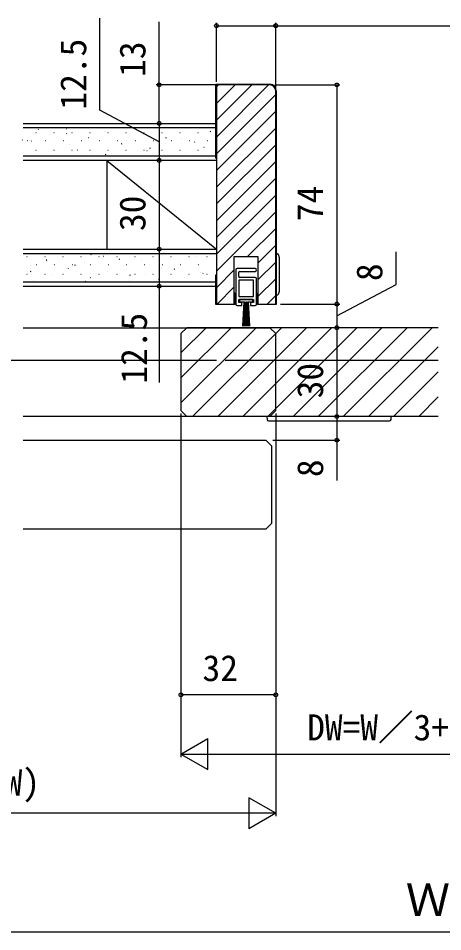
# Model space of a CAD drawing. Units: millimetres, scale not verified. Extents: x -525 to 525, y -783 to 779.
# Drawn here: x 9.2 to 152.5, y 92.8 to 401.3 of the extents above; entities that cross this region are included whole.
import ezdxf
from ezdxf.enums import TextEntityAlignment as Align

# ---------------------------------------------------------------- set-up
doc = ezdxf.new("R2010")
doc.units = ezdxf.units.MM
doc.header["$LTSCALE"] = 4
for name, color, linetype in [('0-4_YKK_12', 2, 'Continuous'), ('0-5_YKK_13', 4, 'Continuous'), ('0-7_YKK_D', 6, 'Continuous'), ('0-9_YSS_K', 3, 'Continuous'), ('0-A_YSS_KE', 3, 'Continuous')]:
    doc.layers.add(name, color=color, linetype=linetype)
doc.styles.add('ＭＳ ゴシック', font='')
doc.styles.get('ＭＳ ゴシック').set_extended_font_data('MS Gothic')

msp = doc.modelspace()

# ---------------------------------------------------------------- linework, layer by layer
at = {"layer": '0-4_YKK_12'}
for p, q in [((10.853, 296.838), (94.103, 296.838)), ((64.103, 294.838), (66.103, 296.838)), ((64.103, 288.378), (72.563, 296.838)), ((64.103, 279.893), (81.048, 296.838)), ((64.103, 271.408), (89.533, 296.838)), ((151.003, 296.838), (66.103, 296.838)), ((68.019, 266.838), (98.019, 296.838)), ((76.504, 266.838), (106.504, 296.838)), ((84.989, 266.838), (114.989, 296.838)), ((93.475, 266.838), (123.475, 296.838)), ((94.103, 296.838), (96.103, 294.838)), ((101.96, 266.838), (131.96, 296.838)), ((110.445, 266.838), (140.445, 296.838)), ((118.93, 266.838), (148.93, 296.838)), ((64.103, 294.838), (64.103, 268.838)), ((96.103, 268.838), (96.103, 294.838)), ((127.416, 266.838), (151.003, 290.426)), ((-145.097, 285.838), (76.053, 285.838)), ((79.053, 285.838), (151.003, 285.838)), ((135.901, 266.838), (151.003, 281.94)), ((144.386, 266.838), (151.003, 273.455)), ((66.103, 266.838), (64.103, 268.838)), ((96.103, 268.838), (94.103, 266.838)), ((94.103, 266.838), (10.853, 266.838)), ((151.003, 266.838), (66.103, 266.838)), ((10.853, 258.838), (92.803, 258.838)), ((92.803, 258.838), (94.803, 256.838)), ((94.803, 230.838), (94.803, 256.838)), ((92.803, 228.838), (10.853, 228.838)), ((94.803, 230.838), (92.803, 228.838))]:
    msp.add_line(p, q, dxfattribs=at)
at = {"layer": '0-5_YKK_13'}
for p, q in [((96.303, 321.838), (96.684, 321.838)), ((96.303, 307.838), (96.303, 321.838)), ((96.97, 321.629), (97.303, 320.588)), ((97.303, 320.588), (97.303, 320.332)), ((97.303, 320.332), (97.303, 309.344)), ((82.603, 316.338), (82.603, 304.838)), ((89.103, 316.838), (83.103, 316.838)), ((83.603, 314.138), (83.603, 315.538)), ((83.903, 315.838), (89.103, 315.838)), ((83.603, 312.838), (83.603, 307.338)), ((88.603, 312.838), (83.603, 312.838)), ((89.103, 313.838), (83.903, 313.838)), ((88.603, 307.338), (88.603, 312.838)), ((89.603, 304.838), (89.603, 313.338)), ((97.303, 309.088), (96.97, 308.047)), ((97.303, 309.344), (97.303, 309.088)), ((83.603, 307.338), (88.603, 307.338)), ((96.684, 307.838), (96.303, 307.838)), ((93.103, 266.838), (93.166, 265.807)), ((93.665, 265.338), (134.541, 265.338)), ((135.04, 265.807), (135.103, 266.838))]:
    msp.add_line(p, q, dxfattribs=at)
for points in [[(83.103, 304.338), (84.603, 304.338), (84.603, 305.338), (83.603, 305.338), (83.603, 306.338), (88.603, 306.338), (88.603, 305.338), (87.603, 305.338), (87.603, 304.338), (89.103, 304.338)], [(88.353, 306.338), (83.853, 306.338), (83.853, 305.538), (85.353, 305.538), (84.853, 297.338)], [(85.453, 305.538), (85.493, 305.538), (85.065, 297.338)], [(85.593, 305.538), (85.633, 305.538), (85.277, 297.338)], [(85.733, 305.538), (85.773, 305.538), (85.488, 297.338)], [(85.873, 305.538), (85.913, 305.538), (85.7, 297.338)], [(86.013, 305.538), (86.053, 305.538), (85.927, 297.338)], [(86.279, 297.338), (86.153, 305.538), (86.193, 305.538)], [(86.506, 297.338), (86.293, 305.538), (86.333, 305.538)], [(86.718, 297.338), (86.433, 305.538), (86.473, 305.538)], [(86.93, 297.338), (86.573, 305.538), (86.613, 305.538)], [(87.141, 297.338), (86.713, 305.538), (86.753, 305.538)], [(87.353, 297.338), (86.853, 305.538), (88.353, 305.538), (88.353, 306.338)]]:
    msp.add_lwpolyline(points, dxfattribs=at)
for centre, radius, start, end in [((96.684, 321.538), 0.3, 17.74467, 90), ((83.103, 316.338), 0.5, 90, 180), ((83.903, 315.538), 0.3, 90, 180), ((89.103, 316.338), 0.5, 270, 90), ((83.903, 314.138), 0.3, 180, 270), ((89.103, 313.338), 0.5, 0, 90), ((96.684, 308.138), 0.3, 270, 342.25533), ((83.103, 304.838), 0.5, 180, 270), ((89.103, 304.838), 0.5, 270, 0), ((93.665, 265.838), 0.5, 183.5, 270), ((134.541, 265.838), 0.5, 270, 356.5)]:
    msp.add_arc(centre, radius, start, end, dxfattribs=at)
at = {"layer": '0-7_YKK_D'}
for p, q in [((76.103, 379.838), (76.103, 399.838)), ((76.103, 398.838), (96.103, 398.838)), ((96.103, 377.875), (96.103, 399.838)), ((96.103, 377.875), (96.103, 399.838)), ((96.103, 398.838), (378.903, 398.838)), ((75.753, 378.838), (55.753, 378.838)), ((95.753, 378.838), (117.753, 378.838)), ((116.753, 378.838), (116.753, 304.838)), ((56.753, 365.838), (56.753, 353.338)), ((56.753, 353.338), (56.753, 323.338)), ((97.753, 304.838), (117.753, 304.838)), ((97.753, 304.838), (117.753, 304.838)), ((116.753, 304.838), (116.753, 296.838)), ((115.753, 296.838), (115.753, 296.838)), ((115.753, 296.838), (115.753, 296.838)), ((116.753, 296.838), (116.753, 266.838)), ((64.103, 267.84), (64.103, 171.838)), ((64.103, 267.838), (64.103, 151.838)), ((96.103, 267.838), (96.103, 131.838)), ((96.103, 267.838), (96.103, 171.838)), ((115.753, 266.838), (115.753, 266.838)), ((95.103, 258.838), (117.753, 258.838)), ((96.103, 172.838), (64.103, 172.838)), ((64.103, 152.838), (73.196, 158.088)), ((73.196, 147.588), (73.196, 158.088)), ((64.103, 152.838), (73.196, 147.588)), ((64.103, 152.838), (82.29, 152.838)), ((74.603, 152.838), (228.753, 152.838)), ((96.103, 132.838), (87.01, 138.088)), ((87.01, 138.088), (87.01, 127.588)), ((85.603, 132.838), (-65.597, 132.838)), ((96.103, 132.838), (77.917, 132.838)), ((96.103, 132.838), (87.01, 127.588)), ((-87.097, 92.838), (388.403, 92.838))]:
    msp.add_line(p, q, dxfattribs=at)
for points in [[(56.753, 359.588), (36.753, 370.338), (36.753, 401.338)], [(56.753, 365.838), (56.753, 378.838), (56.753, 400.115)], [(56.753, 323.338), (56.753, 310.838), (56.753, 278.288)], [(116.753, 300.838), (136.753, 311.399), (136.753, 322.489)], [(116.753, 266.838), (116.753, 258.838), (116.753, 245.197)]]:
    msp.add_lwpolyline(points, dxfattribs=at)
for centre in [(76.103, 398.838), (96.103, 398.838), (96.103, 398.838), (56.753, 378.838), (116.753, 378.838), (56.753, 365.838), (56.753, 365.838), (56.753, 353.338), (56.753, 353.338), (56.753, 323.338), (56.753, 323.338), (56.753, 310.838), (116.753, 304.838), (116.753, 304.838), (116.753, 296.838), (116.753, 296.838), (116.753, 266.838), (116.753, 266.838), (116.753, 258.838), (64.103, 172.838), (96.103, 172.838)]:
    msp.add_circle(centre, 0.637, dxfattribs=at)
at = {"layer": '0-9_YSS_K'}
for p, q in [((76.103, 378.21), (76.732, 378.838)), ((76.103, 372.553), (82.388, 378.838)), ((76.103, 366.896), (88.045, 378.838)), ((76.103, 361.239), (93.702, 378.838)), ((76.103, 355.582), (96.103, 375.582)), ((76.103, 349.925), (96.103, 369.925)), ((10.853, 365.838), (76.103, 365.838)), ((76.103, 364.338), (10.853, 364.338)), ((25.374, 364.068), (25.393, 364.075)), ((76.103, 365.838), (76.103, 310.838)), ((76.103, 344.268), (96.103, 364.268)), ((15.12, 362.758), (15.22, 362.758)), ((15.83, 363.757), (15.997, 363.868)), ((19.794, 362.092), (19.812, 362.099)), ((21.2, 362.758), (21.3, 362.758)), ((25.436, 362.279), (25.602, 362.39)), ((27.28, 362.758), (27.38, 362.758)), ((32.812, 361.02), (32.831, 361.027)), ((33.36, 362.758), (33.46, 362.758)), ((38.393, 362.996), (38.411, 363.003)), ((39.44, 362.758), (39.54, 362.758)), ((45.52, 362.758), (45.62, 362.758)), ((51.411, 361.925), (51.43, 361.931)), ((51.6, 362.758), (51.7, 362.758)), ((56.897, 363.867), (56.916, 363.874)), ((57.68, 362.758), (57.78, 362.758)), ((59.013, 360.997), (59.18, 361.107)), ((63.76, 362.758), (63.86, 362.758)), ((69.84, 362.758), (69.94, 362.758)), ((69.916, 362.796), (69.935, 362.802)), ((73.997, 363.079), (74.164, 363.189)), ((75.92, 362.758), (76.02, 362.758)), ((10.452, 360.197), (10.618, 360.308)), ((12.27, 360.008), (12.37, 360.008)), ((13.553, 359.882), (13.572, 359.889)), ((18.35, 360.008), (18.45, 360.008)), ((24.43, 360.008), (24.53, 360.008)), ((26.572, 358.811), (26.591, 358.817)), ((30.51, 360.008), (30.61, 360.008)), ((36.59, 360.008), (36.69, 360.008)), ((42.67, 360.008), (42.77, 360.008)), ((44.029, 358.915), (44.196, 359.025)), ((45.831, 359.949), (45.849, 359.955)), ((48.75, 360.008), (48.85, 360.008)), ((54.83, 360.008), (54.93, 360.008)), ((58.849, 358.877), (58.868, 358.883)), ((60.91, 360.008), (61.01, 360.008)), ((64.43, 360.853), (64.448, 360.86)), ((66.99, 360.008), (67.09, 360.008)), ((68.618, 359.519), (68.785, 359.629)), ((73.07, 360.008), (73.17, 360.008)), ((76.103, 338.612), (96.103, 358.612)), ((10.853, 354.838), (76.103, 354.838)), ((14.193, 354.838), (14.228, 354.861)), ((15.12, 356.778), (15.22, 356.778)), ((15.505, 354.892), (15.524, 354.898)), ((21.086, 356.868), (21.104, 356.874)), ((21.2, 356.778), (21.3, 356.778)), ((27.28, 356.778), (27.38, 356.778)), ((29.045, 356.833), (29.212, 356.943)), ((33.36, 356.778), (33.46, 356.778)), ((34.104, 355.796), (34.123, 355.803)), ((38.651, 355.355), (38.817, 355.465)), ((39.44, 356.778), (39.54, 356.778)), ((39.59, 357.739), (39.609, 357.745)), ((45.52, 356.778), (45.62, 356.778)), ((51.6, 356.778), (51.7, 356.778)), ((52.609, 356.667), (52.628, 356.674)), ((53.634, 357.437), (53.801, 357.547)), ((57.68, 356.778), (57.78, 356.778)), ((63.76, 356.778), (63.86, 356.778)), ((65.627, 355.595), (65.646, 355.602)), ((69.84, 356.778), (69.94, 356.778)), ((71.868, 357.805), (71.886, 357.812)), ((75.92, 356.778), (76.02, 356.778)), ((76.103, 353.338), (10.853, 353.338)), ((39.103, 353.338), (39.103, 323.338)), ((39.103, 353.338), (76.103, 323.338)), ((76.103, 332.955), (96.103, 352.955)), ((76.103, 327.298), (96.103, 347.298)), ((76.103, 321.641), (96.103, 341.641)), ((76.103, 315.984), (96.103, 335.984)), ((86.614, 320.838), (96.103, 330.327)), ((90.103, 318.671), (96.103, 324.671)), ((10.853, 323.338), (76.103, 323.338)), ((76.103, 321.838), (10.853, 321.838)), ((12.01, 320.898), (12.11, 320.898)), ((18.09, 320.898), (18.19, 320.898)), ((24.17, 320.898), (24.27, 320.898)), ((30.25, 320.898), (30.35, 320.898)), ((33.653, 321.486), (33.82, 321.596)), ((36.33, 320.898), (36.43, 320.898)), ((37.876, 321.033), (37.895, 321.039)), ((42.41, 320.898), (42.51, 320.898)), ((48.49, 320.898), (48.59, 320.898)), ((54.57, 320.898), (54.67, 320.898)), ((60.65, 320.898), (60.75, 320.898)), ((66.73, 320.898), (66.83, 320.898)), ((69.494, 320.865), (69.512, 320.872)), ((72.81, 320.898), (72.91, 320.898)), ((13.131, 317.952), (13.15, 317.959)), ((15.24, 318.148), (15.34, 318.148)), ((18.617, 319.895), (18.636, 319.901)), ((18.669, 319.404), (18.836, 319.514)), ((21.32, 318.148), (21.42, 318.148)), ((27.4, 318.148), (27.5, 318.148)), ((28.275, 317.926), (28.441, 318.036)), ((31.636, 318.823), (31.655, 318.83)), ((33.48, 318.148), (33.58, 318.148)), ((39.56, 318.148), (39.66, 318.148)), ((43.258, 320.008), (43.425, 320.118)), ((44.654, 317.751), (44.673, 317.758)), ((45.64, 318.148), (45.74, 318.148)), ((50.895, 319.961), (50.914, 319.968)), ((51.72, 318.148), (51.82, 318.148)), ((57.8, 318.148), (57.9, 318.148)), ((63.88, 318.148), (63.98, 318.148)), ((63.913, 318.889), (63.932, 318.896)), ((69.96, 318.148), (70.06, 318.148)), ((90.103, 313.014), (96.103, 319.014)), ((12.01, 314.918), (12.11, 314.918)), ((13.291, 315.844), (13.457, 315.954)), ((18.09, 314.918), (18.19, 314.918)), ((20.569, 314.904), (20.588, 314.911)), ((24.17, 314.918), (24.27, 314.918)), ((26.15, 316.88), (26.169, 316.887)), ((30.25, 314.918), (30.35, 314.918)), ((36.33, 314.918), (36.43, 314.918)), ((39.168, 315.808), (39.187, 315.815)), ((42.41, 314.918), (42.51, 314.918)), ((46.868, 314.561), (47.035, 314.672)), ((48.49, 314.918), (48.59, 314.918)), ((52.187, 314.737), (52.206, 314.743)), ((54.57, 314.918), (54.67, 314.918)), ((57.673, 316.679), (57.692, 316.686)), ((60.65, 314.918), (60.75, 314.918)), ((61.852, 316.643), (62.019, 316.754)), ((66.73, 314.918), (66.83, 314.918)), ((70.691, 315.607), (70.71, 315.614)), ((71.457, 315.165), (71.624, 315.276)), ((72.81, 314.918), (72.91, 314.918)), ((76.103, 310.327), (82.103, 316.327)), ((10.853, 312.338), (76.103, 312.338)), ((14.329, 312.694), (14.348, 312.701)), ((31.884, 312.479), (32.051, 312.59)), ((33.588, 313.832), (33.607, 313.839)), ((46.606, 312.76), (46.625, 312.767)), ((56.473, 313.083), (56.64, 313.194)), ((65.205, 313.665), (65.224, 313.671)), ((90.103, 307.357), (96.103, 313.357)), ((10.853, 310.838), (76.103, 310.838)), ((76.271, 304.838), (82.103, 310.671)), ((93.241, 304.838), (96.103, 307.7)), ((81.928, 304.838), (82.103, 305.014))]:
    msp.add_line(p, q, dxfattribs=at)
at = {"layer": '0-A_YSS_KE'}
for p, q in [((75.903, 379.038), (94.103, 379.038)), ((76.103, 378.838), (76.103, 314.638)), ((94.103, 378.838), (76.103, 378.838)), ((75.903, 354.038), (76.103, 354.038)), ((75.903, 314.638), (76.103, 314.638)), ((82.103, 308.638), (82.303, 308.638)), ((89.903, 308.638), (90.103, 308.638))]:
    msp.add_line(p, q, dxfattribs=at)
for points in [[(75.903, 379.038), (75.903, 354.038), (75.903, 379.038)], [(76.103, 378.838), (76.103, 304.838), (82.103, 304.838), (82.103, 320.838), (90.103, 320.838), (90.103, 304.838), (96.103, 304.838), (96.103, 376.838)], [(96.303, 376.838), (96.303, 304.638), (89.903, 304.638), (89.903, 308.638)], [(82.303, 308.638), (82.303, 304.638), (75.903, 304.638), (75.903, 314.638)]]:
    msp.add_lwpolyline(points, dxfattribs=at)
for radius in [2.2, 2]:
    msp.add_arc((94.103, 376.838), radius, 0.00001, 89.99999, dxfattribs=at)

# ---------------------------------------------------------------- texts
at = {"layer": '0-7_YKK_D', "style": 'ＭＳ ゴシック'}
for s, p in [('12.5', (34.753, 370.497)), ('13', (54.753, 381.547)), ('74', (114.753, 332.804)), ('30', (54.753, 329.474)), ('8', (134.753, 312.58)), ('12.5', (55.253, 277.947)), ('30', (114.753, 272.974)), ('8', (114.753, 246.379))]:
    msp.add_text(s, height=8.798, rotation=90, dxfattribs=at).set_placement(p, align=Align.BOTTOM_LEFT)
for s, height, p in [('32', 8.798, (71.376, 174.838)), ('DW=W／3+8', 8.798, (106.712, 154.815)), ('(DW)', 8.798, (-7.417, 136.202)), ('Ｗ', 11, (140, 94.838))]:
    msp.add_text(s, height=height, dxfattribs=at).set_placement(p, align=Align.BOTTOM_LEFT)

doc.saveas('drawing.dxf')
